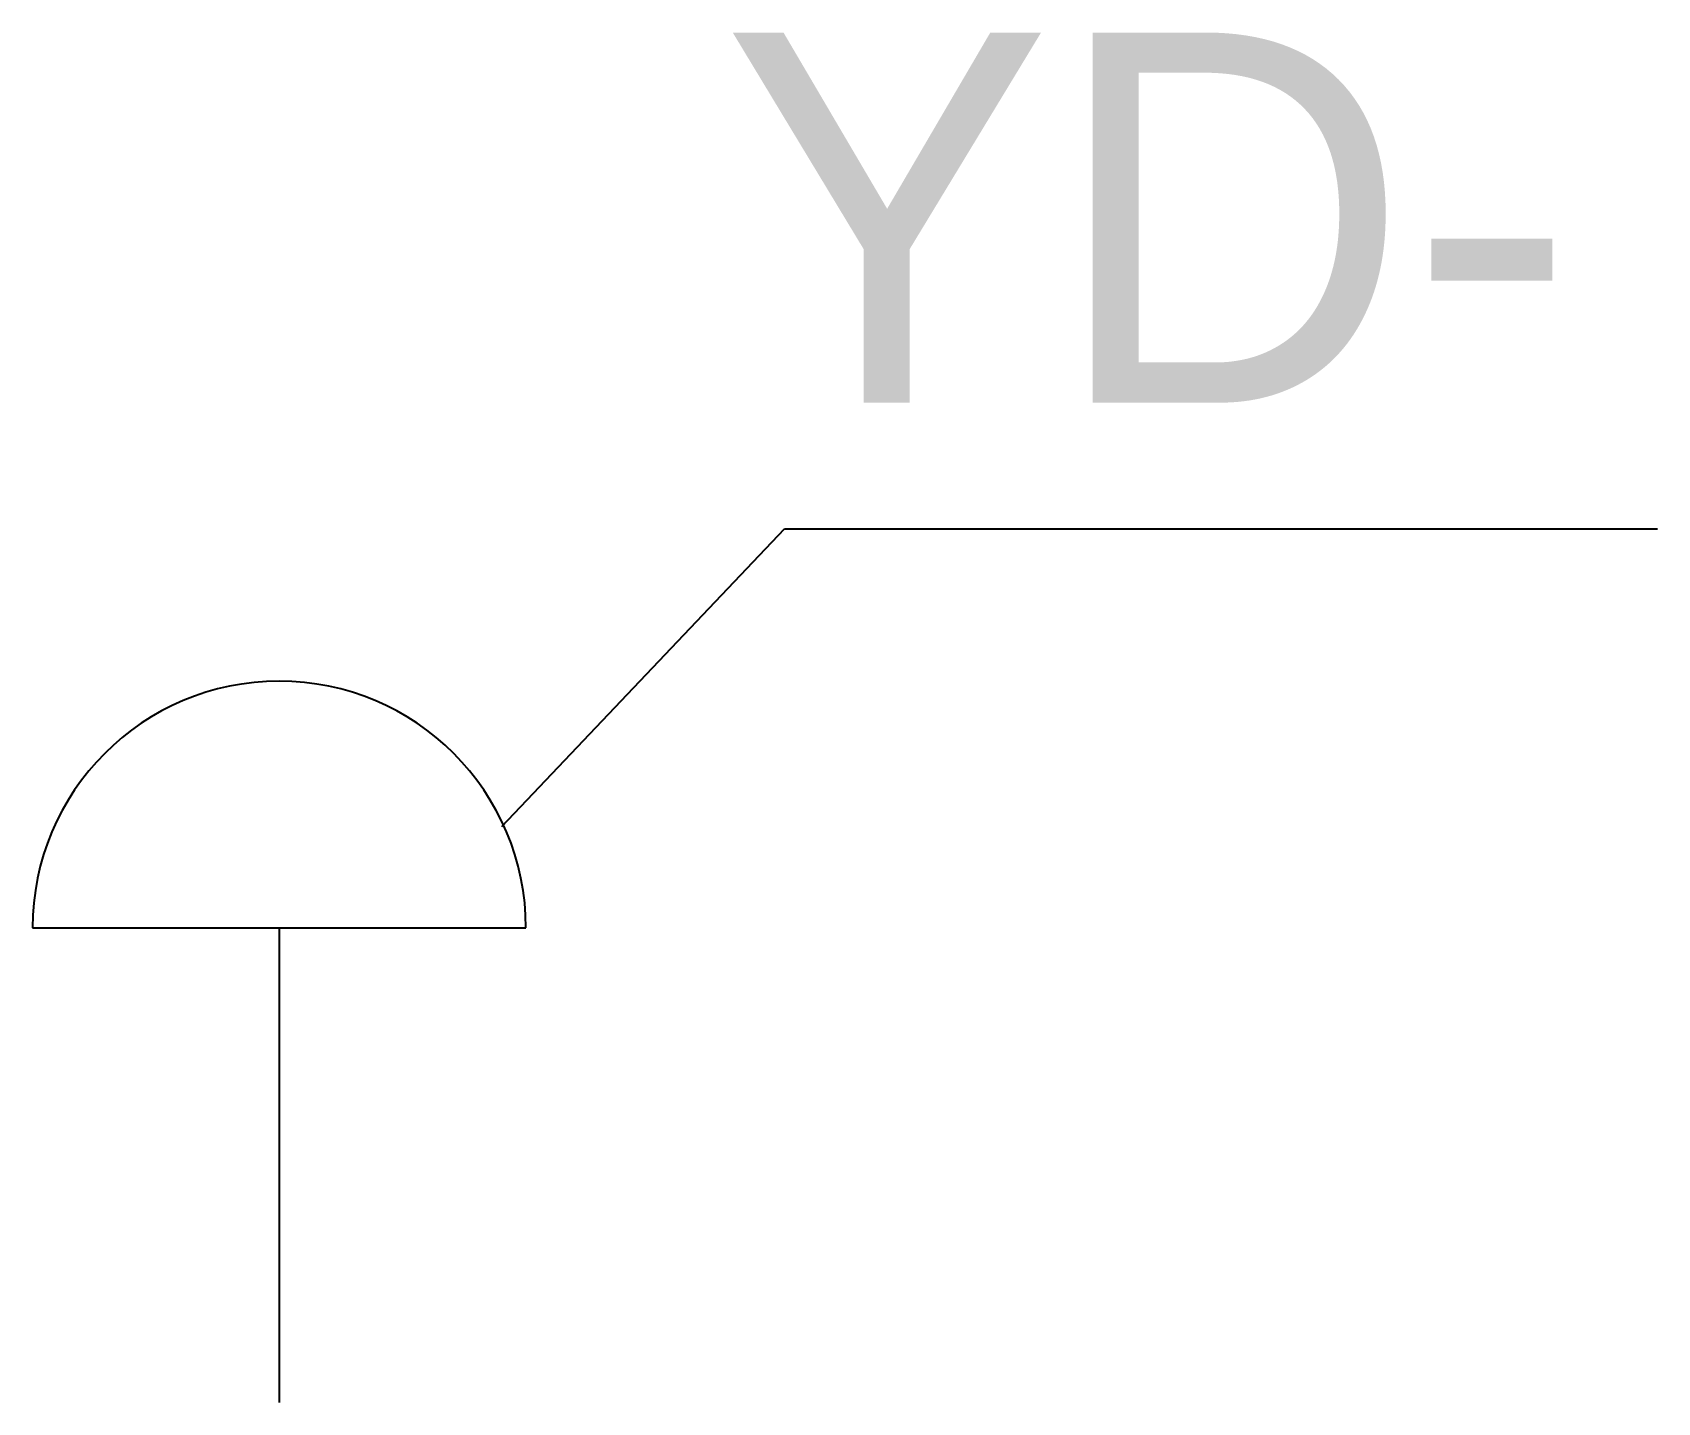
# Model space of a CAD drawing. Header units: metres. Extents: x 3581 to 4830, y -105150 to -104097.
import ezdxf

# ---------------------------------------------------------------- set-up
doc = ezdxf.new("R2010")
doc.units = ezdxf.units.M
doc.layers.add('G', color=3, linetype='Continuous')
doc.layers.add('R', color=3, linetype='Continuous')

msp = doc.modelspace()

# ---------------------------------------------------------------- linework, layer by layer
at = {"layer": 'G'}
msp.add_line((3771.13, -104785.08), (3771.13, -105149.73), dxfattribs=at)
at = {"layer": 'R'}
for p, q in [((3942.25, -104707.23), (4159.55, -104478.28)), ((4159.55, -104478.28), (4830.45, -104478.28)), ((3581.49, -104785.08), (3960.76, -104785.08))]:
    msp.add_line(p, q, dxfattribs=at)
msp.add_arc((3771.13, -104785.08), 189.64, 0, 180, dxfattribs=at)

# ---------------------------------------------------------------- texts
msp.add_text('YD-', height=284.46, dxfattribs=at).set_placement((4111.32, -104381.42))

doc.saveas('drawing.dxf')
